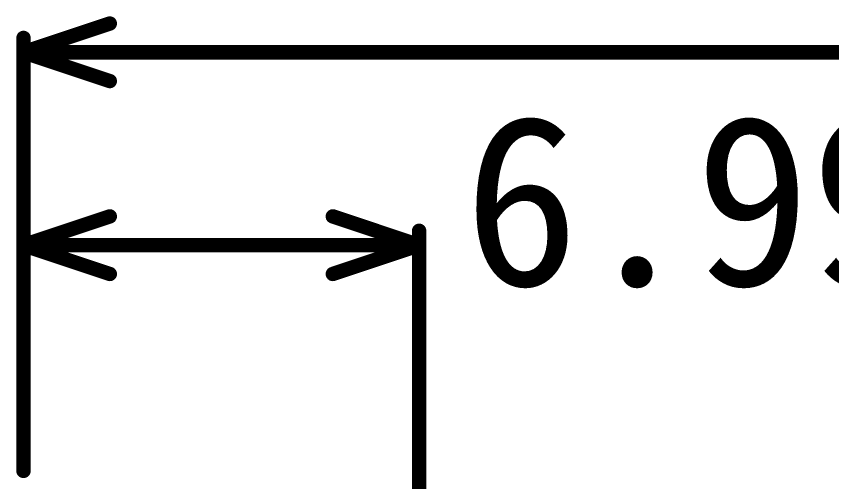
# Model space of a CAD drawing. Extents: x 75 to 173, y 40 to 188.
# Drawn here: x 84.58 to 98.97, y 177.73 to 185.94 of the extents above; entities that cross this region are included whole.
import ezdxf

# ---------------------------------------------------------------- set-up
doc = ezdxf.new("R2010")
doc.units = 0
doc.header["$MEASUREMENT"] = 0
doc.layers.add('TOPOVERLAY', color=2, linetype='CONTINUOUS')

msp = doc.modelspace()

# ---------------------------------------------------------------- linework, layer by layer
at = {"layer": 'TOPOVERLAY', "const_width": 0.254}
for points in [[(84.70286, 185.30442), (86.22686, 185.81242)], [(84.70286, 177.91822), (84.70286, 185.55842)], [(84.70286, 185.30442), (110.17782, 185.30442)], [(84.70286, 185.30442), (86.22686, 184.79642)], [(84.70286, 181.90082), (86.22686, 182.40882)], [(90.16386, 182.40882), (91.68786, 181.90082)], [(84.70286, 177.91822), (84.70286, 182.15482)], [(91.68786, 176.61502), (91.68786, 182.15482)], [(84.70286, 181.90082), (88.19536, 181.90082)], [(84.70286, 181.90082), (86.22686, 181.39282)], [(88.19536, 181.90082), (91.68786, 181.90082)], [(90.16386, 181.39282), (91.68786, 181.90082)]]:
    msp.add_lwpolyline(points, dxfattribs=at)
at = {"layer": 'TOPOVERLAY', "const_width": 0.127}
for points in [[(86.16336, 185.81242, 1), (86.29036, 185.81242, 1)], [(84.63936, 185.55842, 1), (84.76636, 185.55842, 1)], [(84.63936, 185.30442, 1), (84.76636, 185.30442, 1)], [(84.63936, 185.30442, 1), (84.76636, 185.30442, 1)], [(84.63936, 185.30442, 1), (84.76636, 185.30442, 1)], [(86.16336, 184.79642, 1), (86.29036, 184.79642, 1)], [(86.16336, 182.40882, 1), (86.29036, 182.40882, 1)], [(90.10036, 182.40882, 1), (90.22736, 182.40882, 1)], [(84.63936, 182.15482, 1), (84.76636, 182.15482, 1)], [(91.62436, 182.15482, 1), (91.75136, 182.15482, 1)], [(84.63936, 181.90082, 1), (84.76636, 181.90082, 1)], [(84.63936, 181.90082, 1), (84.76636, 181.90082, 1)], [(84.63936, 181.90082, 1), (84.76636, 181.90082, 1)], [(88.13186, 181.90082, 1), (88.25886, 181.90082, 1)], [(88.13186, 181.90082, 1), (88.25886, 181.90082, 1)], [(91.62436, 181.90082, 1), (91.75136, 181.90082, 1)], [(91.62436, 181.90082, 1), (91.75136, 181.90082, 1)], [(91.62436, 181.90082, 1), (91.75136, 181.90082, 1)], [(86.16336, 181.39282, 1), (86.29036, 181.39282, 1)], [(90.10036, 181.39282, 1), (90.22736, 181.39282, 1)], [(84.63936, 177.91822, 1), (84.76636, 177.91822, 1)], [(84.63936, 177.91822, 1), (84.76636, 177.91822, 1)]]:
    msp.add_lwpolyline(points, format="xyb", close=True, dxfattribs=at)

# ---------------------------------------------------------------- texts
at = {"layer": 'TOPOVERLAY'}
msp.add_text('6.99 (mm)', height=2.999999, dxfattribs=at).set_placement((92.47526, 181.18962))

doc.saveas('drawing.dxf')
